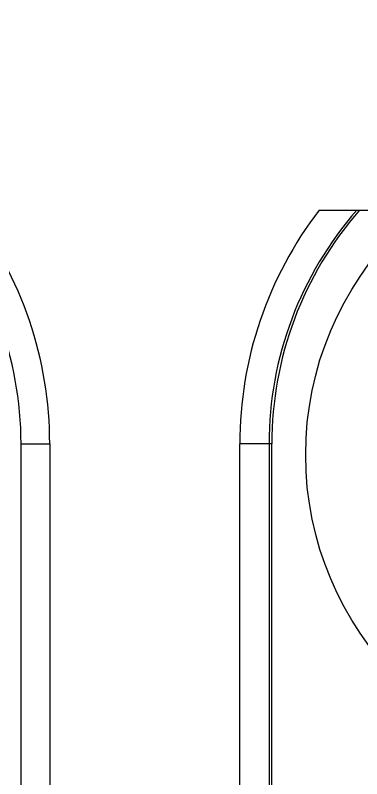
# Model space of a CAD drawing. Header units: millimetres. Extents: x 2312 to 3992, y 755 to 1943.
# Drawn here: x 2875.41 to 2896.94, y 1617.63 to 1665.02 of the extents above; entities that cross this region are included whole.
import ezdxf

# ---------------------------------------------------------------- set-up
doc = ezdxf.new("R2010")
doc.units = ezdxf.units.MM

msp = doc.modelspace()

# ---------------------------------------------------------------- linework, layer by layer
at = {"color": 7, "linetype": 'Continuous', "lineweight": 25}
for p, q in [((2894.291, 1652.927), (2897.801, 1652.927)), ((2896.636, 1652.927), (2896.806, 1652.926)), ((2896.806, 1652.926), (2897.989, 1652.926)), ((2875.767, 1595.594), (2875.767, 1638.413)), ((2877.549, 1638.413), (2877.549, 1595.414)), ((2889.358, 1595.414), (2889.358, 1638.413)), ((2891.176, 1638.413), (2891.176, 1595.594)), ((2891.346, 1638.413), (2891.176, 1638.413)), ((2891.346, 1591.035), (2891.346, 1638.413))]:
    msp.add_line(p, q, dxfattribs=at)
at = {"color": 7, "linetype": 'Continuous', "lineweight": 25, "flags": 128}
for points in [[(2875.767, 1638.413), (2875.798, 1638.413), (2875.897, 1638.413), (2876.06, 1638.413), (2876.281, 1638.413), (2876.552, 1638.413), (2876.861, 1638.413), (2877.198, 1638.413), (2877.549, 1638.413)], [(2891.176, 1638.413), (2891.138, 1638.413), (2891.032, 1638.413), (2890.863, 1638.413), (2890.636, 1638.413), (2890.361, 1638.413), (2890.048, 1638.413), (2889.71, 1638.413), (2889.358, 1638.413)]]:
    msp.add_lwpolyline(points, dxfattribs=at)
at = {"color": 7, "linetype": 'Continuous', "lineweight": 25}
msp.add_circle((2913.254, 1637.74), 19.8, dxfattribs=at)
for centre, radius, start, end in [((2884.857, 1671.042), 84.364, 293.33387, 288.10146), ((2883.699, 1671.044), 82.329, 297.88303, 286.45354), ((2883.505, 1671.044), 81.303, 353.64683, 186.35318), ((2883.496, 1671.044), 80.884, 353.64681, 186.3532), ((2883.457, 1671.044), 76.784, 353.328, 186.67202), ((2883.453, 1671.044), 75.854, 353.328, 186.67202), ((2884.855, 1671.037), 88.439, 276.305, 353.69783), ((2853.749, 1638.413), 22.018, 359.9998, 41.2364), ((2853.731, 1638.413), 23.818, 359.9998, 37.5424), ((2913.176, 1638.413), 23.818, 142.4576, 180.0001), ((2913.194, 1638.413), 22.018, 138.7636, 180.0002), ((2913.364, 1638.413), 22.018, 138.7636, 180.0002)]:
    msp.add_arc(centre, radius, start, end, dxfattribs=at)
msp.add_open_spline([(2894.291, 1652.927), (2894.369, 1652.927), (2894.76, 1652.927), (2895.402, 1652.927), (2895.939, 1652.927), (2896.284, 1652.927), (2896.524, 1652.927), (2896.63, 1652.927), (2896.636, 1652.927), (2896.636, 1652.927)], degree=3, knots=[0, 0, 0, 0, 0.072191, 0.363216, 0.598974, 0.646152, 0.81086, 0.976551, 1, 1, 1, 1], dxfattribs=at)

doc.saveas('drawing.dxf')
